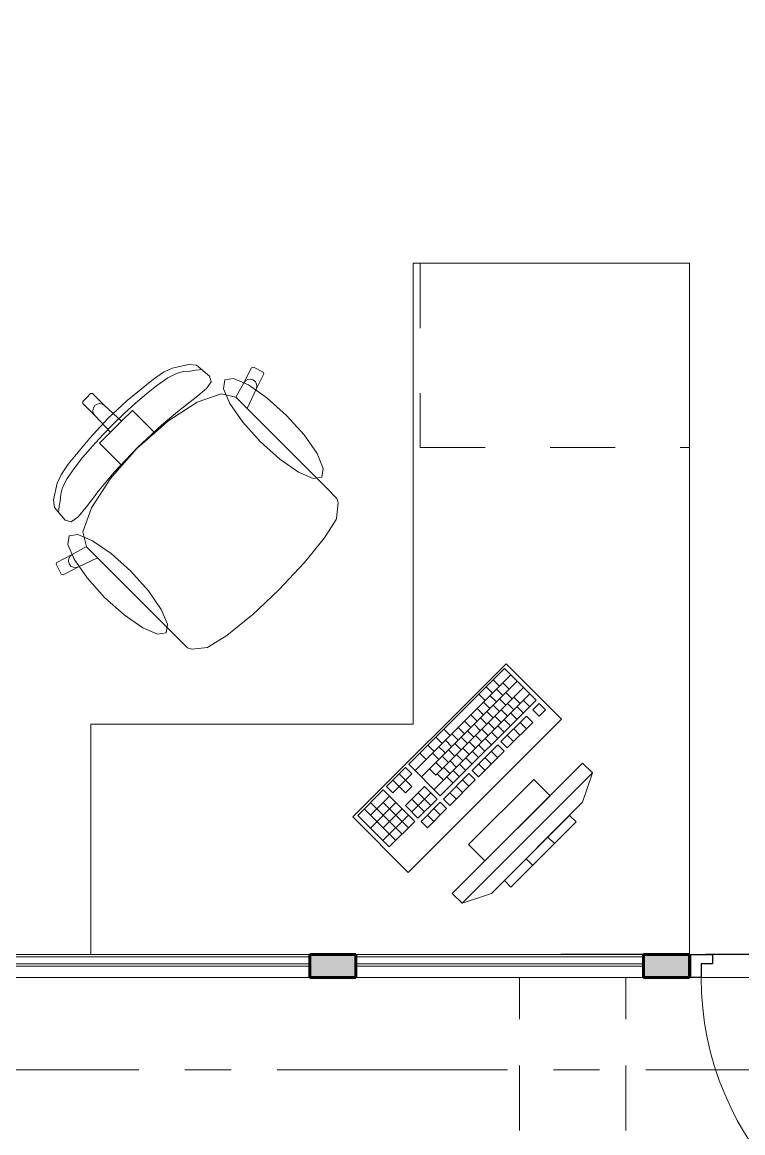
# Model space of a CAD drawing. Header units: inches. Extents: x -38 to 5698, y -33 to 92.
# Drawn here: x 303.592 to 305.156, y 7.313 to 9.723 of the extents above; entities that cross this region are included whole.
import ezdxf

# ---------------------------------------------------------------- set-up
doc = ezdxf.new("R2010")
doc.units = ezdxf.units.IN
doc.header["$MEASUREMENT"] = 0
doc.set_wipeout_variables(frame=1)
for name, pattern in [('Hidden Line', [0.195611, 0.141111, -0.0545]), ('Línea Oculta', [0.195611, 0.141111, -0.0545]), ('Punto & Raya', [0.65, 0.5, -0.075, 0, -0.075]), ('Rayas', [0.282222, 0.141111, -0.141111]), ('Wipeout_Contour', [1, 0, -1])]:
    doc.linetypes.add(name, pattern=pattern)
for name, color, linetype in [('02 _ ARQ _ ALB _ Ejes Generales', 7, 'Continuous'), ('02 _ ARQ _ ALB _ Muros Interiores', 7, 'Continuous'), ('02 _ ARQ _ ZON _ Espacio.3D', 7, 'Continuous'), ('08 _ STR _ EXT _ 08 Placas Inclinadas', 7, 'Continuous'), ('08 _ STR _ EXT _ 09 Vigas', 7, 'Continuous'), ('Acabado - Muros', 7, 'Continuous'), ('Interior - Mobiliario', 7, 'Continuous')]:
    doc.layers.add(name, color=color, linetype=linetype)
pattern_1 = [(0, (277.500038, 6e-09), (0, 0.03), [])]

msp = doc.modelspace()

# ---------------------------------------------------------------- linework, layer by layer
at = {"layer": '02 _ ARQ _ ALB _ Ejes Generales', "color": 252, "linetype": 'Punto & Raya', "lineweight": 13}
msp.add_line((283.3454, 7.45), (332.07, 7.45), dxfattribs=at)
at = {"layer": '02 _ ARQ _ ALB _ Muros Interiores', "color": 7, "linetype": 'Continuous', "lineweight": 80}
msp.add_line((305.0408, 7.7), (305.0408, 7.65), dxfattribs=at)
msp.add_line((305.0408, 7.7), (305.0408, 7.65), dxfattribs=at)
msp.add_line((305.0408, 7.7), (305.0408, 7.65), dxfattribs=at)
at = {"layer": '02 _ ARQ _ ALB _ Muros Interiores', "color": 165, "linetype": 'Continuous', "lineweight": 25}
for p, q in [((305.0408, 7.65), (305.0408, 7.7)), ((305.0408, 7.7), (305.0908, 7.7)), ((305.0908, 7.7), (305.0908, 7.68)), ((305.0908, 7.68), (305.0658, 7.68)), ((305.0658, 7.68), (305.0658, 7.65)), ((305.0658, 7.65), (305.0408, 7.65))]:
    msp.add_line(p, q, dxfattribs=at)
at = {"layer": '02 _ ARQ _ ALB _ Muros Interiores', "color": 7, "linetype": 'Continuous', "lineweight": 15}
msp.add_arc((305.7158, 7.65), 0.65, 180, 270, dxfattribs=at)
at = {"layer": '02 _ ARQ _ ZON _ Espacio.3D', "color": 254, "linetype": 'Continuous', "lineweight": 0, "flags": 128}
msp.add_lwpolyline([(308.07, 16.5), (307.57, 16.5), (307.57, 17.35), (303.045, 17.35), (303.044, 7.7), (306.9526, 7.7), (306.9514, 7.3505), (307.57, 7.3505), (307.57, 8.1), (308.07, 8.1)], dxfattribs=at)
msp.add_lwpolyline([(302.6776, 6.2005), (306.75, 6.2005), (306.75, 7.65), (302.6776, 7.65)], close=True, dxfattribs=at)
at = {"layer": '08 _ STR _ EXT _ 08 Placas Inclinadas', "color": 251, "linetype": 'Línea Oculta', "lineweight": 13}
msp.add_line((304.9021, 7.7005), (304.9021, 6.1843), dxfattribs=at)
at = {"layer": '08 _ STR _ EXT _ 08 Placas Inclinadas', "color": 251, "linetype": 'Línea Oculta', "lineweight": 13, "flags": 128}
for points in [[(304.6712, 7.7005), (304.6712, 6.2005)], [(304.9021, 7.7005), (304.6712, 7.7005)], [(306.663, 7.7005), (304.9021, 7.7005)]]:
    msp.add_lwpolyline(points, dxfattribs=at)
at = {"layer": '08 _ STR _ EXT _ 09 Vigas', "color": 251, "linetype": 'Hidden Line', "lineweight": 13}
msp.add_line((301.07, 7.7), (307.57, 7.7), dxfattribs=at)
at = {"layer": 'Acabado - Muros', "color": 7, "linetype": 'Continuous', "lineweight": 60}
msp.add_line((305.0408, 7.7), (305.0408, 7.65), dxfattribs=at)
at = {"layer": 'Interior - Mobiliario', "color": 175, "linetype": 'Rayas', "lineweight": 13}
for p, q in [((304.4558, 9.2), (304.4558, 8.8)), ((304.4558, 8.8), (305.0408, 8.8))]:
    msp.add_line(p, q, dxfattribs=at)
at = {"layer": 'Interior - Mobiliario', "color": 175, "linetype": 'Continuous', "lineweight": 13}
for p, q in [((303.9178, 8.9726), (303.8986, 8.9636)), ((303.954, 8.9804), (303.9178, 8.9726)), ((303.9271, 8.961), (303.9418, 8.9649)), ((303.9418, 8.9649), (303.9572, 8.966)), ((303.9707, 8.9785), (303.954, 8.9804)), ((303.9572, 8.966), (303.968, 8.9681)), ((303.968, 8.9681), (303.976, 8.9689)), ((303.9986, 8.9553), (303.9707, 8.9785)), ((303.976, 8.9689), (303.9805, 8.9697)), ((304.0899, 8.9733), (304.073, 8.9402)), ((304.094, 8.9747), (304.0899, 8.9733)), ((304.1154, 8.9638), (304.094, 8.9747)), ((303.8769, 8.9487), (303.8202, 8.9019)), ((303.8986, 8.9636), (303.8769, 8.9487)), ((303.8864, 8.9362), (303.9082, 8.951)), ((303.9082, 8.951), (303.9271, 8.961)), ((303.992, 8.9281), (304.002, 8.9424)), ((304.002, 8.9424), (303.9986, 8.9553)), ((304.0766, 8.9448), (304.073, 8.9402)), ((304.0818, 8.9477), (304.0766, 8.9448)), ((304.0876, 8.9484), (304.0818, 8.9477)), ((304.0932, 8.9469), (304.0876, 8.9484)), ((304.0978, 8.9433), (304.0932, 8.9469)), ((304.1006, 8.9382), (304.0978, 8.9433)), ((304.0997, 8.9267), (304.1167, 8.9598)), ((304.1167, 8.9598), (304.1154, 8.9638)), ((303.7407, 8.9171), (303.7322, 8.9086)), ((303.745, 8.9172), (303.7407, 8.9171)), ((303.7711, 8.8911), (303.745, 8.9172)), ((303.8378, 8.8964), (303.8626, 8.9176)), ((303.8626, 8.9176), (303.8864, 8.9362)), ((303.9697, 8.9095), (303.992, 8.9281)), ((304.0237, 8.9167), (303.9717, 8.8983)), ((304.0557, 8.9092), (304.0237, 8.9167)), ((304.073, 8.9402), (304.0557, 8.9092)), ((304.0801, 8.8849), (304.0997, 8.9267)), ((304.0997, 8.9267), (304.1013, 8.9324)), ((304.1013, 8.9324), (304.1006, 8.9382)), ((303.7236, 8.8958), (303.7237, 8.9001)), ((303.7497, 8.8697), (303.7236, 8.8958)), ((303.7237, 8.9001), (303.7322, 8.9086)), ((303.7547, 8.8942), (303.7498, 8.891)), ((303.7605, 8.8954), (303.7547, 8.8942)), ((303.7662, 8.8943), (303.7605, 8.8954)), ((303.7711, 8.8911), (303.7662, 8.8943)), ((303.8202, 8.9019), (303.778, 8.8628)), ((303.8132, 8.8739), (303.8378, 8.8964)), ((303.9717, 8.8983), (303.9079, 8.857)), ((303.9335, 8.8815), (303.9697, 8.9095)), ((304.0559, 8.9092), (304.0557, 8.9092)), ((304.0559, 8.9092), (304.0801, 8.8849)), ((303.7454, 8.8803), (303.7466, 8.8861)), ((303.7465, 8.8746), (303.7454, 8.8803)), ((303.7497, 8.8697), (303.7465, 8.8746)), ((303.7466, 8.8861), (303.7498, 8.891)), ((303.7837, 8.8332), (303.7497, 8.8697)), ((303.8076, 8.8571), (303.7711, 8.8911)), ((303.7897, 8.8511), (303.8132, 8.8739)), ((303.8312, 8.8807), (303.8076, 8.8571)), ((303.8524, 8.8596), (303.8312, 8.8807)), ((303.8942, 8.8488), (303.9335, 8.8815)), ((304.228, 8.7371), (304.0801, 8.8849)), ((303.7389, 8.8206), (303.778, 8.8628)), ((303.7897, 8.8511), (303.7669, 8.8276)), ((303.7837, 8.8332), (303.7957, 8.8451)), ((303.8076, 8.8571), (303.7957, 8.8451)), ((303.8415, 8.7993), (303.8942, 8.8488)), ((303.8798, 8.8322), (303.8524, 8.8596)), ((303.9079, 8.857), (303.8798, 8.8322)), ((303.6921, 8.7639), (303.7389, 8.8206)), ((303.7669, 8.8276), (303.7444, 8.803)), ((303.7601, 8.8096), (303.7837, 8.8332)), ((303.8798, 8.8322), (303.8419, 8.7989)), ((303.7444, 8.803), (303.7232, 8.7782)), ((303.7812, 8.7884), (303.7601, 8.8096)), ((303.8415, 8.7993), (303.792, 8.7466)), ((303.8086, 8.761), (303.8419, 8.7989)), ((303.7232, 8.7782), (303.7046, 8.7544)), ((303.8086, 8.761), (303.7812, 8.7884)), ((303.6772, 8.7422), (303.6921, 8.7639)), ((303.7046, 8.7544), (303.6898, 8.7326)), ((303.7838, 8.7329), (303.8086, 8.761)), ((303.6682, 8.723), (303.6772, 8.7422)), ((303.6898, 8.7326), (303.6798, 8.7137)), ((303.7425, 8.6691), (303.7838, 8.7329)), ((303.792, 8.7466), (303.7593, 8.7073)), ((304.2535, 8.7116), (304.228, 8.7371)), ((303.6604, 8.6868), (303.6682, 8.723)), ((303.6798, 8.7137), (303.6759, 8.699)), ((303.7593, 8.7073), (303.7314, 8.6711)), ((304.2754, 8.6896), (304.2535, 8.7116)), ((303.6623, 8.6701), (303.6604, 8.6868)), ((303.6748, 8.6836), (303.6727, 8.6728)), ((303.6759, 8.699), (303.6748, 8.6836)), ((304.2743, 8.6464), (304.2783, 8.6803)), ((304.2783, 8.6803), (304.2754, 8.6896)), ((303.6855, 8.6422), (303.6623, 8.6701)), ((303.6719, 8.6648), (303.6711, 8.6603)), ((303.6727, 8.6728), (303.6719, 8.6648)), ((303.7314, 8.6711), (303.7127, 8.6488)), ((303.7241, 8.6171), (303.7425, 8.6691)), ((303.6984, 8.6388), (303.6855, 8.6422)), ((303.7127, 8.6488), (303.6984, 8.6388)), ((304.2485, 8.6042), (304.2734, 8.6443)), ((304.2734, 8.6443), (304.2743, 8.6464)), ((303.7316, 8.5851), (303.7241, 8.6171)), ((304.2049, 8.5506), (304.2485, 8.6042)), ((303.7006, 8.5678), (303.7316, 8.5851)), ((303.7316, 8.5849), (303.7316, 8.5851)), ((303.7316, 8.5849), (303.7559, 8.5607)), ((303.6675, 8.5509), (303.7006, 8.5678)), ((303.6924, 8.5532), (303.6931, 8.5591)), ((303.6931, 8.5591), (303.696, 8.5642)), ((303.696, 8.5642), (303.7006, 8.5678)), ((303.7559, 8.5607), (303.7141, 8.5411)), ((303.9037, 8.4128), (303.7559, 8.5607)), ((303.6661, 8.5468), (303.6675, 8.5509)), ((303.677, 8.5254), (303.6661, 8.5468)), ((303.7141, 8.5411), (303.681, 8.5241)), ((303.6939, 8.5476), (303.6924, 8.5532)), ((303.6975, 8.543), (303.6939, 8.5476)), ((303.7026, 8.5402), (303.6975, 8.543)), ((303.7085, 8.5395), (303.7026, 8.5402)), ((303.7141, 8.5411), (303.7085, 8.5395)), ((304.1494, 8.4914), (304.2042, 8.5497)), ((304.2042, 8.5497), (304.2049, 8.5506)), ((303.681, 8.5241), (303.677, 8.5254)), ((304.1494, 8.4914), (304.0911, 8.4366)), ((304.0902, 8.4359), (304.0366, 8.3923)), ((304.0911, 8.4366), (304.0902, 8.4359)), ((303.9292, 8.3873), (303.9037, 8.4128)), ((303.9512, 8.3654), (303.9292, 8.3873)), ((304.0366, 8.3923), (303.9965, 8.3674)), ((303.9605, 8.3625), (303.9512, 8.3654)), ((303.9944, 8.3665), (303.9605, 8.3625)), ((303.9965, 8.3674), (303.9944, 8.3665)), ((304.6388, 8.3205), (304.4311, 8.1128)), ((304.7074, 8.2519), (304.6388, 8.3205)), ((304.6525, 8.3067), (304.4448, 8.099)), ((304.6663, 8.293), (304.4585, 8.0853)), ((304.6146, 8.2962), (304.6283, 8.2825)), ((304.68, 8.2793), (304.4896, 8.0889)), ((304.599, 8.2807), (304.6127, 8.2669)), ((304.6214, 8.2756), (304.6351, 8.2619)), ((304.6352, 8.2894), (304.649, 8.2757)), ((304.642, 8.2688), (304.6557, 8.2551)), ((304.6937, 8.2656), (304.486, 8.0579)), ((304.4997, 8.0442), (304.7074, 8.2519)), ((304.5834, 8.2651), (304.5972, 8.2514)), ((304.5937, 8.2479), (304.6074, 8.2342)), ((304.6075, 8.2617), (304.6213, 8.248)), ((304.6282, 8.255), (304.6419, 8.2412)), ((304.6454, 8.2447), (304.6591, 8.231)), ((304.6592, 8.2586), (304.6729, 8.2448)), ((304.6798, 8.2518), (304.6936, 8.238)), ((304.7143, 8.245), (304.7004, 8.2312)), ((304.728, 8.2313), (304.7143, 8.245)), ((304.566, 8.2202), (304.5797, 8.2065)), ((304.5798, 8.234), (304.5936, 8.2203)), ((304.6005, 8.2273), (304.6142, 8.2135)), ((304.6143, 8.2411), (304.628, 8.2274)), ((304.6315, 8.2309), (304.6452, 8.2171)), ((304.6521, 8.2241), (304.6659, 8.2104)), ((304.666, 8.2379), (304.6797, 8.2242)), ((304.7004, 8.2312), (304.7141, 8.2175)), ((304.7141, 8.2175), (304.728, 8.2313)), ((304.5522, 8.2064), (304.5659, 8.1926)), ((304.5728, 8.1996), (304.5865, 8.1859)), ((304.5866, 8.2134), (304.6004, 8.1997)), ((304.6038, 8.2032), (304.6175, 8.1894)), ((304.6177, 8.217), (304.6314, 8.2033)), ((304.6244, 8.1964), (304.6382, 8.1827)), ((304.6866, 8.2173), (304.6312, 8.162)), ((304.6383, 8.2102), (304.652, 8.1965)), ((304.6449, 8.1482), (304.7003, 8.2036)), ((304.6727, 8.2035), (304.6864, 8.1898)), ((304.7003, 8.2036), (304.6866, 8.2173)), ((304.49, 8.1716), (304.5037, 8.1579)), ((304.5073, 8.1889), (304.521, 8.1752)), ((304.5245, 8.1787), (304.5382, 8.1649)), ((304.5383, 8.1925), (304.552, 8.1788)), ((304.5451, 8.1719), (304.5588, 8.1582)), ((304.5589, 8.1857), (304.5727, 8.172)), ((304.5761, 8.1755), (304.5898, 8.1618)), ((304.59, 8.1893), (304.6037, 8.1756)), ((304.6106, 8.1825), (304.6243, 8.1688)), ((304.645, 8.1758), (304.6587, 8.1621)), ((304.6589, 8.1896), (304.6726, 8.1759)), ((304.4727, 8.1543), (304.4864, 8.1406)), ((304.4968, 8.151), (304.5105, 8.1373)), ((304.5106, 8.1648), (304.5243, 8.1511)), ((304.5312, 8.158), (304.545, 8.1443)), ((304.5484, 8.1478), (304.5621, 8.1341)), ((304.5623, 8.1616), (304.576, 8.1479)), ((304.6242, 8.155), (304.5689, 8.0996)), ((304.5829, 8.1548), (304.5966, 8.1411)), ((304.5968, 8.1687), (304.6105, 8.155)), ((304.638, 8.1413), (304.6242, 8.155)), ((304.6312, 8.162), (304.6449, 8.1482)), ((304.4554, 8.137), (304.4691, 8.1233)), ((304.4829, 8.1371), (304.4966, 8.1234)), ((304.5036, 8.1303), (304.5173, 8.1166)), ((304.5174, 8.1442), (304.5311, 8.1305)), ((304.5346, 8.1339), (304.5483, 8.1202)), ((304.5552, 8.1271), (304.5689, 8.1134)), ((304.5691, 8.141), (304.5828, 8.1273)), ((304.5826, 8.0859), (304.638, 8.1413)), ((304.5966, 8.1273), (304.6103, 8.1136)), ((304.6104, 8.1412), (304.6241, 8.1275)), ((304.4242, 8.1058), (304.3827, 8.0643)), ((304.4379, 8.0921), (304.4242, 8.1058)), ((304.4311, 8.1128), (304.4997, 8.0442)), ((304.4759, 8.1026), (304.4896, 8.0889)), ((304.4897, 8.1165), (304.5034, 8.1028)), ((304.5069, 8.1062), (304.5206, 8.0925)), ((304.5207, 8.1201), (304.5344, 8.1064)), ((304.8085, 8.1151), (304.5257, 7.8323)), ((304.5275, 8.0994), (304.5412, 8.0857)), ((304.5414, 8.1133), (304.5551, 8.0996)), ((304.5689, 8.0996), (304.5826, 8.0859)), ((304.5827, 8.1135), (304.5964, 8.0998)), ((304.8297, 8.0939), (304.8085, 8.1151)), ((304.3965, 8.0781), (304.4102, 8.0644)), ((304.4241, 8.0783), (304.4102, 8.0644)), ((304.4103, 8.092), (304.4241, 8.0783)), ((304.4241, 8.0783), (304.4379, 8.0921)), ((304.4378, 8.0646), (304.4241, 8.0783)), ((304.493, 8.0924), (304.5067, 8.0787)), ((304.5619, 8.0927), (304.5065, 8.0373)), ((304.5137, 8.0856), (304.5274, 8.0719)), ((304.5203, 8.0236), (304.5756, 8.079)), ((304.5469, 7.8111), (304.8297, 8.0939)), ((304.5481, 8.0789), (304.5618, 8.0652)), ((304.7024, 8.0798), (304.561, 7.9384)), ((304.5756, 8.079), (304.5619, 8.0927)), ((304.7378, 8.0444), (304.7024, 8.0798)), ((304.8297, 8.0939), (304.8085, 8.0303)), ((304.3757, 8.0574), (304.3203, 8.002)), ((304.4443, 7.9888), (304.3757, 8.0574)), ((304.3827, 8.0643), (304.3964, 8.0506)), ((304.3964, 8.0506), (304.4102, 8.0644)), ((304.4102, 8.0644), (304.4239, 8.0507)), ((304.4653, 8.0647), (304.4238, 8.0231)), ((304.4239, 8.0507), (304.4378, 8.0646)), ((304.4791, 8.051), (304.4375, 8.0094)), ((304.4515, 8.0508), (304.4789, 8.0234)), ((304.4928, 8.0373), (304.4653, 8.0647)), ((304.5204, 8.0512), (304.5341, 8.0375)), ((304.5342, 8.065), (304.548, 8.0513)), ((304.4032, 8.0299), (304.3478, 7.9745)), ((304.3894, 8.0436), (304.3479, 8.0021)), ((304.348, 8.0297), (304.4166, 7.9611)), ((304.3756, 8.0298), (304.4305, 7.9749)), ((304.4376, 8.037), (304.4651, 8.0096)), ((304.4512, 7.9957), (304.4928, 8.0373)), ((304.4996, 8.0304), (304.4581, 7.9889)), ((304.5133, 8.0167), (304.4996, 8.0304)), ((304.5065, 8.0373), (304.5203, 8.0236)), ((304.5964, 7.903), (304.7378, 8.0444)), ((304.8085, 8.0303), (304.6105, 7.8323)), ((304.3203, 8.002), (304.3889, 7.9334)), ((304.3342, 8.0158), (304.4028, 7.9472)), ((304.4306, 8.0025), (304.3752, 7.9471)), ((304.4169, 8.0162), (304.3753, 7.9747)), ((304.4238, 8.0231), (304.4512, 7.9957)), ((304.4718, 7.9751), (304.5133, 8.0167)), ((304.4719, 8.0027), (304.4856, 7.989)), ((304.4858, 8.0166), (304.4995, 8.0028)), ((304.7802, 8.002), (304.6388, 7.8606)), ((304.7944, 7.9879), (304.7802, 8.002)), ((304.3889, 7.9334), (304.4443, 7.9888)), ((304.4581, 7.9889), (304.4718, 7.9751)), ((304.6529, 7.8464), (304.7944, 7.9879)), ((304.7331, 7.9549), (304.7472, 7.9407)), ((304.561, 7.9384), (304.5964, 7.903)), ((304.6859, 7.9077), (304.7001, 7.8936)), ((304.6388, 7.8606), (304.6529, 7.8464)), ((304.5257, 7.8323), (304.5469, 7.8111)), ((304.5469, 7.8111), (304.6105, 7.8323))]:
    msp.add_line(p, q, dxfattribs=at)
at = {"layer": 'Interior - Mobiliario', "color": 175, "linetype": 'Continuous', "lineweight": 13, "flags": 128}
for points in [[(305.0408, 7.7), (305.0408, 9.2), (304.4408, 9.2), (304.4408, 8.2), (303.7408, 8.2), (303.7408, 7.7)], [(304.1659, 8.8698), (304.1234, 8.908), (304.083, 8.936), (304.051, 8.9496), (304.0321, 8.9467), (304.0292, 8.9278), (304.0428, 8.8958), (304.0708, 8.8554), (304.109, 8.8129), (304.1514, 8.7748), (304.1918, 8.7468), (304.2239, 8.7331), (304.2428, 8.736), (304.2457, 8.7549), (304.2321, 8.787), (304.204, 8.8274)], [(303.771, 8.4749), (303.7328, 8.5174), (303.7048, 8.5578), (303.6912, 8.5898), (303.6941, 8.6087), (303.713, 8.6116), (303.745, 8.598), (303.7854, 8.57), (303.8279, 8.5318), (303.866, 8.4894), (303.8941, 8.449), (303.9077, 8.4169), (303.9048, 8.398), (303.8859, 8.3951), (303.8538, 8.4087), (303.8134, 8.4368)], [(304.7625, 8.2106), (304.6423, 8.3308), (304.31, 7.9985), (304.4302, 7.8783)]]:
    msp.add_lwpolyline(points, close=True, dxfattribs=at)

# ---------------------------------------------------------------- next in the draw order: wipeouts: each hides what was drawn before it
at = {"color": 254, "linetype": 'Wipeout_Contour', "lineweight": 0, "ltscale": 9752.659667}
msp.add_wipeout([(302.7353, 7.7), (302.7353, 7.65), (304.2162, 7.65), (304.2162, 7.7)], dxfattribs=at).dxf.layer = 'Acabado - Muros'
at = {"color": 254, "linetype": 'Wipeout_Contour', "lineweight": 0, "ltscale": 9757.270559}
msp.add_wipeout([(304.3162, 7.65), (304.9408, 7.65), (304.9408, 7.7), (304.3162, 7.7)], dxfattribs=at).dxf.layer = 'Acabado - Muros'

# ---------------------------------------------------------------- next in the draw order: linework, layer by layer
at = {"layer": 'Acabado - Muros', "color": 7, "linetype": 'Continuous', "lineweight": 60}
for p, q in [((304.3162, 7.65), (304.2162, 7.65)), ((305.0408, 7.65), (304.9408, 7.65))]:
    msp.add_line(p, q, dxfattribs=at)
at = {"layer": 'Acabado - Muros', "color": 251, "linetype": 'Continuous', "lineweight": 13, "flags": 128}
for points in [[(302.7353, 7.7), (304.2162, 7.7)], [(304.3162, 7.7), (304.9408, 7.7)], [(302.7353, 7.65), (304.2162, 7.65)], [(304.3162, 7.65), (304.9408, 7.65)]]:
    msp.add_lwpolyline(points, dxfattribs=at)

# ---------------------------------------------------------------- next in the draw order: wipeouts: each hides what was drawn before it
at = {"color": 254, "linetype": 'Wipeout_Contour', "lineweight": 0, "ltscale": 9751.354421}
msp.add_wipeout([(304.2162, 7.695), (302.0827, 7.695), (302.0827, 7.675), (304.2162, 7.675)], dxfattribs=at).dxf.layer = 'Acabado - Muros'
at = {"color": 254, "linetype": 'Wipeout_Contour', "lineweight": 0, "ltscale": 9757.270684}
msp.add_wipeout([(304.9408, 7.695), (304.3162, 7.695), (304.3162, 7.675), (304.9408, 7.675)], dxfattribs=at).dxf.layer = 'Acabado - Muros'

# ---------------------------------------------------------------- next in the draw order: hatches: boundary and pattern name
at = {"layer": 'Acabado - Muros', "linetype": 'Continuous', "lineweight": 0}
h = msp.add_hatch(dxfattribs=at)
h.set_pattern_fill('CONTRACHAPADO_0002', color=254, style=0, pattern_type=2)
h.set_pattern_definition(pattern_1)
h.paths.add_polyline_path([(304.2162, 7.695), (302.0827, 7.695), (302.0827, 7.675), (304.2162, 7.675)])
for points in [[(304.3162, 7.65), (304.3162, 7.7), (304.2162, 7.7), (304.2162, 7.65)], [(304.9408, 7.7), (304.9408, 7.65), (305.0408, 7.65), (305.0408, 7.7)]]:
    msp.add_hatch(color=254, dxfattribs=at).paths.add_polyline_path(points)
h = msp.add_hatch(dxfattribs=at)
h.set_pattern_fill('CONTRACHAPADO_0002', color=254, style=0, pattern_type=2)
h.set_pattern_definition(pattern_1)
h.paths.add_polyline_path([(304.9408, 7.695), (304.3162, 7.695), (304.3162, 7.675), (304.9408, 7.675)])

# ---------------------------------------------------------------- next in the draw order: linework, layer by layer
at = {"layer": 'Acabado - Muros', "color": 7, "linetype": 'Continuous', "lineweight": 60}
for p, q in [((304.3162, 7.7), (304.2162, 7.7)), ((304.2162, 7.7), (304.2162, 7.65)), ((304.3162, 7.7), (304.3162, 7.65)), ((304.9408, 7.7), (304.9408, 7.65)), ((305.0408, 7.7), (304.9408, 7.7))]:
    msp.add_line(p, q, dxfattribs=at)
at = {"layer": 'Acabado - Muros', "color": 7, "linetype": 'Continuous', "lineweight": 13, "flags": 128}
for points in [[(304.2162, 7.695), (304.2162, 7.675), (302.0827, 7.675), (302.0827, 7.695)], [(304.9408, 7.695), (304.9408, 7.675), (304.3162, 7.675), (304.3162, 7.695)]]:
    msp.add_lwpolyline(points, close=True, dxfattribs=at)

doc.saveas('drawing.dxf')
